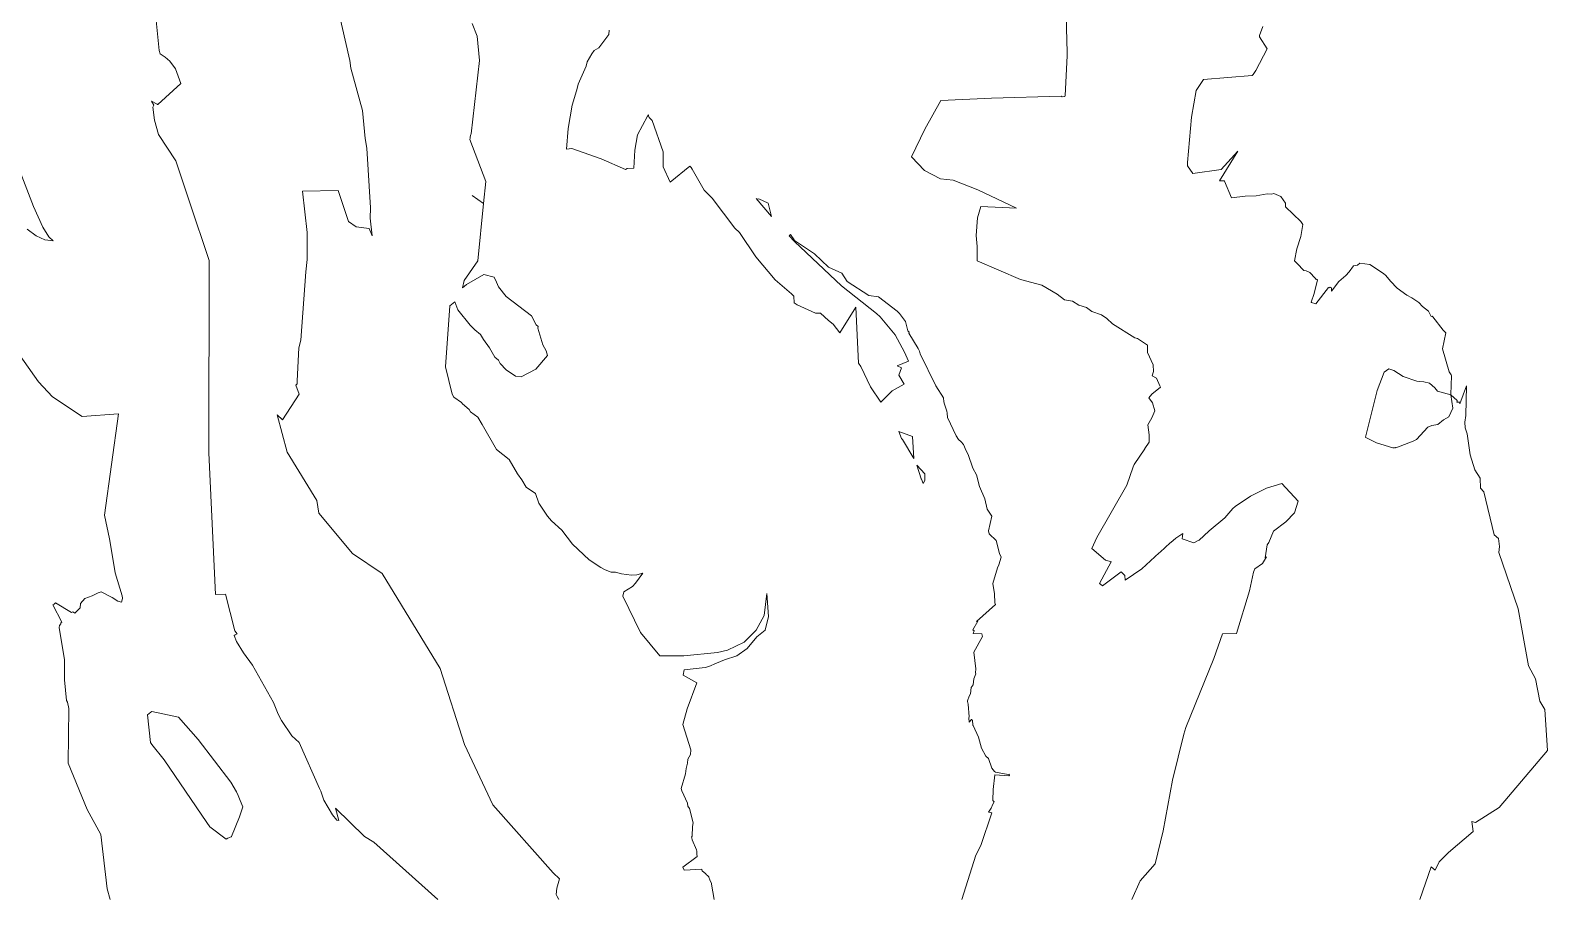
# Model space of a CAD drawing. Header units: metres. Extents: x 808187 to 810032, y 9155685 to 9157080.
# Drawn here: x 808596.5 to 808882, y 9155687.6 to 9155851.1 of the extents above; entities that cross this region are included whole.
import ezdxf

# ---------------------------------------------------------------- set-up
doc = ezdxf.new("R2010")
doc.units = ezdxf.units.M
doc.layers.add('C-TOPO-MAJR', color=9, linetype='Continuous')

msp = doc.modelspace()

# ---------------------------------------------------------------- linework, layer by layer
at = {"layer": 'C-TOPO-MAJR', "color": 9, "linetype": 'Continuous', "lineweight": 5}
for points, elevation in [([(808803.74, 9155687.58), (808805.27, 9155691.09), (808808.09, 9155694.32), (808809.62, 9155700.51), (808811.39, 9155710.05), (808813.49, 9155718.73), (808813.91, 9155719.98), (808819.14, 9155732.96), (808820.79, 9155737.59), (808823.39, 9155737.62), (808825.84, 9155745.67), (808826.61, 9155749.21), (808826.86, 9155749.82), (808828.28, 9155750.83), (808829.09, 9155752.04), (808828.81, 9155751.86), (808829.21, 9155754.3), (808829.49, 9155754.74), (808830.4, 9155756.9), (808832.73, 9155758.66), (808834.35, 9155760.37), (808835.02, 9155762.51), (808831.97, 9155765.84), (808831.95, 9155765.83), (808829.08, 9155764.98), (808826.08, 9155763.48), (808823.15, 9155761.54), (808822.72, 9155761.16), (808821.22, 9155759.43), (808818.28, 9155756.96), (808818.22, 9155756.88), (808816.37, 9155755.22), (808816.19, 9155755.14), (808815.41, 9155754.68), (808813.18, 9155755.48), (808813.29, 9155756.46), (808811.98, 9155755.59), (808811.06, 9155754.79), (808810.96, 9155754.72), (808809.05, 9155752.94), (808808.87, 9155752.84), (808805.61, 9155749.82), (808802.44, 9155747.68), (808802.42, 9155748.58), (808801.93, 9155749.04), (808801.92, 9155749.05), (808801.77, 9155749.17), (808801.72, 9155749.23), (808798.19, 9155746.61), (808798.15, 9155746.65), (808797.66, 9155747.02), (808799.86, 9155751.1), (808799.87, 9155751.14), (808798.78, 9155751.43), (808796.19, 9155753.62), (808797.13, 9155755.69), (808802.78, 9155765.57), (808803.98, 9155769), (808804.19, 9155769.42), (808806.15, 9155772.38), (808806.17, 9155772.43), (808807.01, 9155773.66), (808806.99, 9155774.99), (808806.73, 9155776.88), (808807.47, 9155778.2), (808808.03, 9155779.52), (808807.63, 9155781.05), (808806.93, 9155781.95), (808807.49, 9155782.68), (808809.13, 9155783.97), (808808.98, 9155784.22), (808808.34, 9155785.67), (808807.54, 9155786.08), (808807.78, 9155786.91), (808807.71, 9155788.17), (808806.67, 9155790.5), (808806.69, 9155791.88), (808804.8, 9155793.11), (808804.3, 9155793.23), (808800.06, 9155795.86), (808799.02, 9155796.91), (808798.02, 9155797.56), (808796.22, 9155798.23), (808795.18, 9155798.95), (808793.75, 9155799.43), (808792.55, 9155800.13), (808791.06, 9155800.38), (808789.7, 9155801.47), (808786.8, 9155803.18), (808782.8, 9155804.22), (808774.65, 9155807.75), (808774.6, 9155810.44), (808774.42, 9155812.5), (808774.7, 9155815.83), (808775.3, 9155817.95), (808782.02, 9155817.62), (808774.77, 9155821.12), (808770.11, 9155822.89), (808767.73, 9155823.19), (808764.73, 9155824.76), (808762.27, 9155827.3), (808764.76, 9155832.53), (808767.78, 9155837.88), (808777.34, 9155838.31), (808790.46, 9155838.7), (808790.59, 9155838.6), (808791.1, 9155838.62), (808791.17, 9155838.82), (808791.18, 9155838.86), (808791.57, 9155846.32), (808791.56, 9155846.9), (808791.24, 9155858.45)], 2810), ([(808695.93, 9155687.58), (808695.87, 9155687.71), (808695.58, 9155688.19), (808695.41, 9155688.53), (808695.56, 9155689.76), (808696.06, 9155691.51), (808694.88, 9155692.62), (808683.53, 9155705.42), (808678.19, 9155716.76), (808673.6, 9155731.06), (808662.69, 9155748.9), (808657.11, 9155752.66), (808650.78, 9155760.27), (808650.41, 9155762.66), (808644.81, 9155771.75), (808642.9, 9155778.79), (808643.93, 9155777.83), (808647.07, 9155782.69), (808646.42, 9155784.33), (808646.69, 9155784.61), (808646.68, 9155785.16), (808647.01, 9155791.36), (808647.37, 9155792.82), (808648.32, 9155805.65), (808648.6, 9155807.97), (808648.55, 9155813.05), (808647.71, 9155820.86), (808654.43, 9155820.99), (808656.33, 9155815.14), (808657.78, 9155814.16), (808660.25, 9155813.82), (808660.82, 9155812.45), (808660.43, 9155815.75), (808660.47, 9155817.74), (808659.81, 9155828.96), (808659.48, 9155830.77), (808659.01, 9155836), (808656.79, 9155844), (808656.61, 9155845.4), (808654.31, 9155855.26)], 2840), ([(808673.16, 9155687.58), (808661.11, 9155698.37), (808659.38, 9155699.47), (808653.92, 9155704.76), (808654.54, 9155702.48), (808654.17, 9155702.51), (808653.36, 9155703.52), (808651.68, 9155706.31), (808651.14, 9155707.97), (808650.86, 9155708.47), (808647.07, 9155717.13), (808645.67, 9155718.38), (808643.75, 9155721.29), (808643.13, 9155722.48), (808642.23, 9155724.65), (808638.29, 9155731.69), (808636.59, 9155734.01), (808635.28, 9155736.15), (808634.81, 9155737.24), (808635.01, 9155737.39), (808635.4, 9155737.58), (808634.96, 9155738.14), (808633.19, 9155745.06), (808631.32, 9155744.96), (808630.05, 9155771.61), (808630.13, 9155807.82), (808626.44, 9155818.83), (808623.88, 9155826.58), (808620.58, 9155831.52), (808619.84, 9155834.18), (808619.51, 9155836.67), (808619.73, 9155837.01), (808619.27, 9155837.76), (808620.36, 9155837.23), (808620.44, 9155837.16), (808620.48, 9155837.12), (808624.77, 9155841.09), (808623.79, 9155843.86), (808622.71, 9155845.29), (808621.83, 9155846.03), (808620.9, 9155846.67), (808620.72, 9155847.28), (808620.15, 9155852.94)], 2850), ([(808679.62, 9155852.37), (808680.55, 9155850.02), (808680.98, 9155845.4), (808679.43, 9155831.65), (808679.37, 9155831.48), (808679.24, 9155831.06), (808679.22, 9155830.82), (808679.16, 9155830.55), (808682.21, 9155822.67), (808681.75, 9155818.53), (808680.69, 9155807.74), (808678.08, 9155804.01), (808677.79, 9155802.63), (808678.55, 9155803.27), (808681.83, 9155805.2), (808683.73, 9155804.69), (808684.21, 9155803.75), (808684.54, 9155802.87), (808686.02, 9155801.06), (808690.79, 9155797.41), (808691.65, 9155795.72), (808692, 9155795.4), (808691.98, 9155795.06), (808692.9, 9155791.97), (808693.52, 9155790.84), (808693.77, 9155789.95), (808691.6, 9155787.39), (808688.82, 9155785.94), (808687.76, 9155786.05), (808686.03, 9155787.22), (808684.87, 9155788.45), (808684.54, 9155789.08), (808683.9, 9155789.59), (808682.85, 9155791.4), (808681.76, 9155792.93), (808681.2, 9155793.87), (808680.12, 9155794.73), (808679.24, 9155795.62), (808676.93, 9155798.54), (808676.37, 9155800.05), (808675.42, 9155799.25), (808674.57, 9155787.81), (808675.85, 9155782.66), (808676.14, 9155782.07), (808677.61, 9155781.12), (808677.81, 9155780.83), (808679.02, 9155779.75), (808679.31, 9155779.35), (808680.68, 9155778.36), (808681.52, 9155776.95), (808684.18, 9155772.25), (808686.59, 9155770.38), (808688.17, 9155767.66), (808688.97, 9155766.54), (808689.76, 9155765.19), (808691.5, 9155764), (808692.16, 9155762.14), (808693.79, 9155759.74), (808694.55, 9155758.86), (808696.51, 9155757.06), (808698.5, 9155754.43), (808701.6, 9155751.51), (808703.84, 9155750.04), (808704.62, 9155749.64), (808705.76, 9155749.2), (808706.57, 9155749.17), (808707.68, 9155748.89), (808709.59, 9155748.62), (808710.62, 9155748.69), (808711.7, 9155748.99), (808710.37, 9155747.08), (808709.79, 9155746.47), (808708.13, 9155745.48), (808707.99, 9155744.66), (808711.27, 9155737.84), (808714.92, 9155733.42), (808719.43, 9155733.42), (808725.77, 9155734.06), (808727.66, 9155734.53), (808730.79, 9155736.02), (808733.02, 9155738.24), (808734.52, 9155741), (808735.03, 9155745.17), (808735.35, 9155740.82), (808734.75, 9155738.28), (808733.16, 9155737.01), (808731.36, 9155734.82), (808729.43, 9155733.44), (808727.11, 9155732.71), (808725.57, 9155732.09), (808724.17, 9155731.41), (808723.48, 9155731.24), (808719.51, 9155730.83), (808719.31, 9155729.82), (808721.91, 9155728.35), (808720.04, 9155723.5), (808719.25, 9155720.54), (808720.78, 9155715.77), (808720.68, 9155714.86), (808720.44, 9155714.47), (808720.22, 9155714.02), (808720.14, 9155713.26), (808719.87, 9155712.23), (808719.73, 9155711.27), (808718.92, 9155708.48), (808719.06, 9155708.06), (808720.12, 9155705.7), (808720.17, 9155705.15), (808720.52, 9155704.72), (808721.17, 9155702.04), (808721.06, 9155701.35), (808721.01, 9155699.51), (808720.9, 9155699.31), (808720.93, 9155699.23), (808721, 9155698.86), (808721.84, 9155696.96), (808721.9, 9155696.67), (808721.91, 9155696), (808721.95, 9155695.81), (808721.97, 9155695.71), (808719.27, 9155693.68), (808719.5, 9155693.1), (808722.85, 9155693.29), (808722.84, 9155693.13), (808722.9, 9155693.01), (808723.59, 9155692.41), (808723.65, 9155692.34), (808723.95, 9155692.05), (808724.13, 9155691.85), (808724.14, 9155691.79), (808724.35, 9155691.34), (808724.63, 9155690.61), (808724.66, 9155690.5), (808724.67, 9155690.47), (808725.12, 9155687.58)], 2830), ([(808771.75, 9155687.58), (808774.4, 9155695.95), (808775.32, 9155697.76), (808777.37, 9155703.93), (808776.75, 9155704.03), (808777.23, 9155704.79), (808777.6, 9155705.55), (808777.84, 9155705.95), (808777.58, 9155706.21), (808777.65, 9155708.29), (808777.98, 9155711.07), (808780.58, 9155710.84), (808780.71, 9155710.98), (808780.66, 9155711.16), (808780.46, 9155711.14), (808778.07, 9155711.57), (808777.9, 9155711.69), (808777.4, 9155712.29), (808776.73, 9155714.15), (808776.27, 9155714.55), (808775.47, 9155716.05), (808774.88, 9155718.15), (808773.89, 9155720.32), (808773.8, 9155720.38), (808773.72, 9155721.32), (808773.65, 9155721.4), (808773.63, 9155721.47), (808773.55, 9155721.47), (808773.1, 9155720.99), (808773.06, 9155721.79), (808773.1, 9155721.98), (808772.91, 9155724.37), (808772.81, 9155724.83), (808772.83, 9155725), (808773.13, 9155725.86), (808773.36, 9155726.31), (808773.49, 9155727.49), (808773.86, 9155728.01), (808773.98, 9155729.11), (808774.36, 9155730.03), (808774.31, 9155730.23), (808774.37, 9155731), (808774.01, 9155734.14), (808775.61, 9155737.1), (808775.49, 9155737.55), (808773.86, 9155737.62), (808774.09, 9155738.13), (808773.8, 9155738.33), (808774.77, 9155739.94), (808774.5, 9155739.87), (808778.1, 9155743.1), (808777.98, 9155743.39), (808777.9, 9155745.13), (808777.57, 9155747.04), (808778.46, 9155750.01), (808778.73, 9155750.54), (808779.12, 9155752.03), (808778.81, 9155752.67), (808778.2, 9155755.12), (808776.89, 9155756.39), (808776.74, 9155756.93), (808777.37, 9155759.72), (808776.53, 9155761.02), (808776.07, 9155763), (808775.06, 9155765.32), (808774.52, 9155767.51), (808773.8, 9155768.74), (808772.95, 9155771.34), (808772.54, 9155772), (808772.05, 9155773.21), (808771.64, 9155773.71), (808771.12, 9155774.15), (808770.67, 9155774.82), (808769.06, 9155778.3), (808768.95, 9155779.09), (808768.94, 9155779.45), (808768.46, 9155780.81), (808768.37, 9155781.19), (808768.27, 9155781.94), (808766.84, 9155784.24), (808763.87, 9155790.24), (808763.78, 9155790.73), (808763.52, 9155791.26), (808761.77, 9155794.15), (808761.81, 9155794.33), (808761.56, 9155794.56), (808761.15, 9155796.3), (808760.03, 9155797.86), (808759.6, 9155798.27), (808756.09, 9155800.96), (808754.22, 9155801.22), (808750.18, 9155803.86), (808749.15, 9155805.42), (808746.63, 9155806.56), (808744.03, 9155809.03), (808740.28, 9155811.59), (808740.22, 9155811.7), (808739.53, 9155812.71), (808739.23, 9155812.46), (808740.23, 9155811.38), (808749.09, 9155803.04), (808755.67, 9155797.83), (808756.35, 9155797.2), (808759.18, 9155793.83), (808760.94, 9155790.59), (808761.72, 9155788.87), (808759.59, 9155787.96), (808760.36, 9155787.64), (808759.91, 9155786.25), (808760.9, 9155784.52), (808758.63, 9155783.26), (808756.53, 9155781.15), (808754.58, 9155784.01), (808752.73, 9155787.85), (808752.31, 9155788.49), (808751.8, 9155799.01), (808748.8, 9155794.22), (808747.56, 9155795.84), (808746.67, 9155796.49), (808745.13, 9155797.88), (808744.18, 9155797.89), (808740.75, 9155799.44), (808740.18, 9155799.84), (808740.11, 9155801.1), (808739.72, 9155801.53), (808736.61, 9155804.18), (808733, 9155808.48), (808729.93, 9155813.04), (808729.05, 9155813.88), (808724.74, 9155819.54), (808723.28, 9155821.05), (808721.03, 9155824.97), (808720.82, 9155825.28), (808720.58, 9155825.57), (808716.86, 9155822.53), (808715.53, 9155825.4), (808715.55, 9155828.23), (808713.49, 9155834.15), (808712.9, 9155834.71), (808712.79, 9155835.03), (808712.8, 9155835.21), (808712.58, 9155834.95), (808710.72, 9155831.44), (808710.23, 9155828.53), (808710.03, 9155825.17), (808708.76, 9155825.08), (808708.48, 9155824.94), (808703.88, 9155826.94), (808698.38, 9155828.88), (808697.37, 9155828.73), (808697.65, 9155832.62), (808698.44, 9155837.02), (808699.27, 9155839.69), (808699.34, 9155840.16), (808699.58, 9155840.98), (808701.07, 9155844.37), (808701.27, 9155845.16), (808702.11, 9155846.68), (808702.55, 9155847.3), (808703.43, 9155847.82), (808705.33, 9155850.3), (808705.4, 9155851.11)], 2820), ([(808857.94, 9155687.58), (808860.04, 9155693.75), (808860.8, 9155693.11), (808861.54, 9155694.69), (808863.28, 9155696.48), (808867.93, 9155700.4), (808867.68, 9155702.3), (808868.37, 9155702.09), (808872.81, 9155704.91), (808881.96, 9155715.61), (808881.44, 9155723.37), (808880.46, 9155724.94), (808879.65, 9155729.1), (808878.37, 9155731.59), (808876.41, 9155742.27), (808872.78, 9155752.89), (808872.91, 9155754.01), (808872.73, 9155755.51), (808871.92, 9155756.21), (808869.93, 9155764.31), (808869.31, 9155764.95), (808869.24, 9155766.86), (808868.27, 9155768.4), (808867.37, 9155771.22), (808866.81, 9155775.22), (808866.41, 9155776.34), (808866.38, 9155777.38), (808866.54, 9155778.66), (808866.68, 9155784.24), (808865.42, 9155780.84), (808865.46, 9155781.17), (808864.9, 9155781.15), (808864.91, 9155781.34), (808864.91, 9155781.47), (808863.75, 9155782.56), (808863.75, 9155782.57), (808863.89, 9155786.11), (808863.8, 9155786.32), (808863.43, 9155786.86), (808862.15, 9155791.2), (808862.81, 9155794.22), (808862.31, 9155794.67), (808860.34, 9155797.23), (808860.25, 9155797.32), (808860.06, 9155797.3), (808859.56, 9155798.27), (808858.4, 9155799.13), (808857.72, 9155799.9), (808856.39, 9155800.8), (808855.46, 9155801.29), (808853.66, 9155802.6), (808852.39, 9155803.89), (808851.54, 9155804.97), (808851.07, 9155805.38), (808848.52, 9155807.03), (808846.62, 9155807.28), (808846.21, 9155806.92), (808845.46, 9155806.8), (808844.63, 9155805.69), (808844.01, 9155804.97), (808842.7, 9155803.88), (808841.32, 9155802.05), (808841.31, 9155802.69), (808841.05, 9155802.76), (808840.98, 9155802.7), (808840.85, 9155802.68), (808840.73, 9155802.71), (808838.32, 9155799.64), (808837.55, 9155799.92), (808837.46, 9155799.97), (808838, 9155801.58), (808838.66, 9155804.16), (808838.46, 9155804.3), (808838.39, 9155804.22), (808838.19, 9155804.49), (808837.19, 9155805.53), (808836.53, 9155805.88), (808836.09, 9155805.94), (808834.84, 9155807.25), (808834.31, 9155807.71), (808834.75, 9155809.98), (808835.52, 9155812.34), (808835.87, 9155814.56), (808835.53, 9155815.14), (808832.65, 9155817.88), (808832.63, 9155818.61), (808831.74, 9155819.87), (808830.46, 9155820.43), (808829.99, 9155820.29), (808829.16, 9155820.33), (808827.09, 9155819.96), (808825.05, 9155819.89), (808822.46, 9155819.62), (808821.13, 9155822.73), (808821.11, 9155822.76), (808821.1, 9155822.76), (808820.22, 9155822.78), (808823.64, 9155828.39), (808820.54, 9155824.93), (808815.2, 9155824.15), (808814.17, 9155825.62), (808814.17, 9155826.23), (808814.92, 9155834.79), (808815.85, 9155839.75), (808817.23, 9155841.85), (808826.35, 9155842.58), (808826.55, 9155842.81), (808827.03, 9155843.53), (808829.19, 9155847.62), (808827.77, 9155849.87), (808827.72, 9155850.1), (808828.39, 9155851.83)], 2800), ([(808595.9, 9155813.68), (808597.61, 9155812.44), (808599.22, 9155811.71), (808599.77, 9155811.61), (808600.79, 9155811.52), (808599.99, 9155812.26), (808598.84, 9155814.07), (808597.09, 9155817.97), (808593.34, 9155827.73)], 2860), ([(808679.6, 9155820.02), (808681.75, 9155818.53)], 2830), ([(808611.5, 9155687.58), (808610.97, 9155689.63), (808609.74, 9155699.82), (808607.19, 9155704.56), (808603.6, 9155713.26), (808603.75, 9155723.55), (808603.5, 9155724.74), (808603.27, 9155725.05), (808602.94, 9155728.92), (808602.91, 9155732.68), (808601.89, 9155738.75), (808601.98, 9155739.13), (808602.21, 9155739.47), (808602.23, 9155739.62), (808602.41, 9155739.75), (808602.42, 9155739.76), (808600.69, 9155743.04), (808600.95, 9155743.17), (808601.24, 9155743.41), (808604.26, 9155741.62), (808604.47, 9155741.73), (808604.86, 9155741.47), (808605.85, 9155742.47), (808605.9, 9155743.28), (808606.73, 9155744.21), (808608.09, 9155744.74), (808609.24, 9155745.32), (808609.84, 9155745.48), (808611.88, 9155744.42), (808612.97, 9155743.75), (808613.64, 9155743.51), (808613.69, 9155743.75), (808613.85, 9155744.27), (808613.74, 9155744.73), (808612.44, 9155749.07), (808612.43, 9155749.07), (808612.43, 9155749.09), (808611.39, 9155755.43), (808610.44, 9155759.91), (808613.05, 9155778.96), (808606.21, 9155778.49), (808600.65, 9155782.13), (808598.02, 9155784.96), (808591.89, 9155793.7)], 2860)]:
    msp.add_lwpolyline(points, dxfattribs=dict(at, elevation=elevation))
for points, elevation in [([(808733.02, 9155819.48), (808735.95, 9155816.1), (808735.29, 9155818.61), (808733.52, 9155819.38), (808733.2, 9155819.37), (808733.02, 9155819.48)], 2820), ([(808856.68, 9155773.8), (808857.3, 9155774.13), (808859.4, 9155776.47), (808860.14, 9155776.76), (808861.28, 9155776.97), (808862.37, 9155777.86), (808863.39, 9155778.37), (808864.09, 9155780.01), (808863.74, 9155782.55), (808861.26, 9155783.25), (808860.75, 9155783.88), (808859.76, 9155784.76), (808858.64, 9155785.01), (808857.81, 9155785.06), (808857.33, 9155785.13), (808854.8, 9155786), (808853, 9155787.1), (808852.86, 9155787.2), (808852.09, 9155787.44), (808851.18, 9155786.79), (808849.91, 9155783.38), (808847.7, 9155774.57), (808847.64, 9155774.58), (808849.73, 9155773.49), (808852.84, 9155772.57), (808853.13, 9155772.56), (808853.34, 9155772.64), (808853.38, 9155772.57), (808856.68, 9155773.8)], 2800), ([(808760.41, 9155774.3), (808760.57, 9155774.14), (808762.69, 9155770.57), (808762.45, 9155774.71), (808759.86, 9155775.64), (808760.41, 9155774.3)], 2820), ([(808763.25, 9155769.31), (808764.1, 9155766.76), (808764.14, 9155766.7), (808764.45, 9155765.86), (808764.75, 9155766.44), (808764.78, 9155767.69), (808763.25, 9155769.31)], 2820), ([(808633.35, 9155698.96), (808633.65, 9155699.15), (808634.29, 9155699.4), (808634.34, 9155699.49), (808635.84, 9155703.18), (808636.47, 9155705.05), (808635.94, 9155706.2), (808635.59, 9155707.17), (808635.26, 9155707.89), (808634.22, 9155709.65), (808628.07, 9155717.73), (808624.39, 9155721.89), (808619.32, 9155722.95), (808619.17, 9155722.82), (808618.53, 9155722.37), (808619.08, 9155717.14), (808619.32, 9155716.77), (808621.68, 9155713.87), (808629.67, 9155702.12), (808630.27, 9155701.26), (808633.35, 9155698.96)], 2850)]:
    msp.add_lwpolyline(points, close=True, dxfattribs=dict(at, elevation=elevation))

doc.saveas('drawing.dxf')
